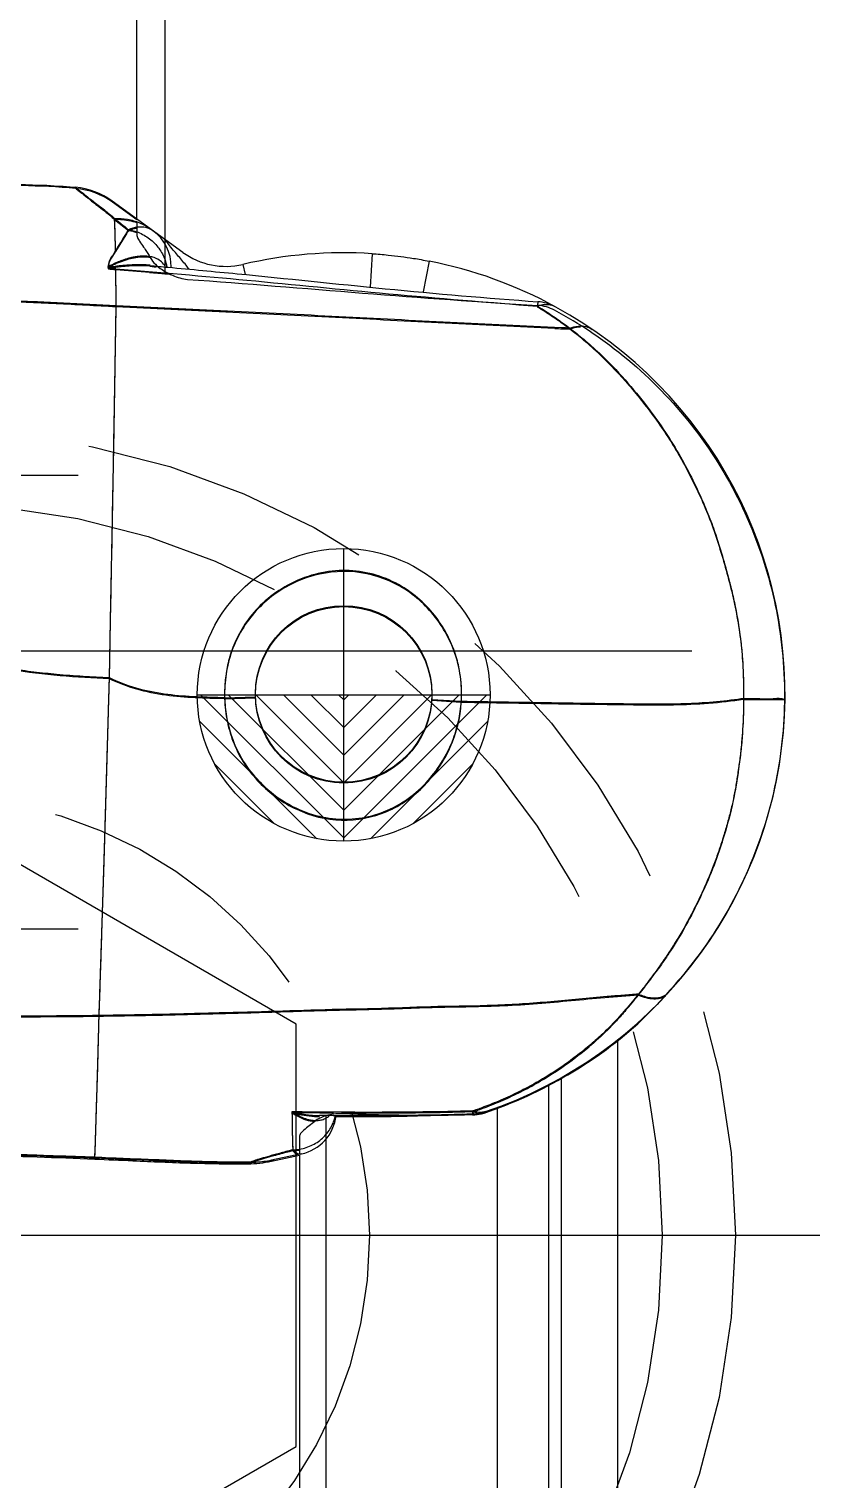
# Model space of a CAD drawing. Header units: millimetres. Extents: x 23075 to 24509, y -21593 to -20579.
# Drawn here: x 23839.82 to 23845.17, y -20799.55 to -20789.64 of the extents above; entities that cross this region are included whole.
import ezdxf

# ---------------------------------------------------------------- set-up
doc = ezdxf.new("R2010")
doc.units = ezdxf.units.MM
doc.header["$LTSCALE"] = 8
for name, pattern in [('CENTER', [2, 1.25, -0.25, 0.25, -0.25]), ('CENTER2', [1.125, 0.75, -0.125, 0.125, -0.125]), ('HIDDEN', [0.375, 0.25, -0.125])]:
    doc.linetypes.add(name, pattern=pattern)
for name, color, linetype in [('Cav-cor', 30, 'Continuous'), ('CL', 1, 'Continuous'), ('PIN', 5, 'Continuous'), ('PRODUCT', 1, 'Continuous'), ('SCREW', 52, 'HIDDEN'), ('SLIDE', 6, 'Continuous')]:
    doc.layers.add(name, color=color, linetype=linetype)

# ---------------------------------------------------------------- blocks, each defined once
blk = doc.blocks.new('20100512.182342')
at = {"linetype": 'HIDDEN'}
blk.add_circle((0, 0), 5.5, dxfattribs=at)
at = {"layer": 'SCREW', "linetype": 'CENTER', "ltscale": 5}
blk.add_line((0, -7.0423), (0, 7.0423), dxfattribs=at)
at = {"layer": 'SCREW', "linetype": 'Continuous'}
blk.add_lwpolyline([(-1.4434, 2.5), (-2.8868, 0), (-1.4434, -2.5), (1.4434, -2.5), (2.8868, 0), (1.4434, 2.5)], close=True, dxfattribs=at)
at = {"layer": 'SCREW'}
for radius in [5, 3]:
    blk.add_circle((0, 0), radius, dxfattribs=at)

msp = doc.modelspace()

# ---------------------------------------------------------------- hatches: boundary and pattern name
at = {"layer": 'PIN', "linetype": 'CENTER2'}
h = msp.add_hatch(dxfattribs=at)
h.set_pattern_fill('ANSI31', color=4, scale=1.066667, angle=90, style=0)
h.set_pattern_definition([(135, (24024.74104, -20519.54126), (-0.094280904, -0.094280904), [])])
h.paths.add_polyline_path([(23841.9705, -20794.1866), (23840.9705, -20794.1866, 0.414214), (23841.9705, -20795.1866)])
h = msp.add_hatch(dxfattribs=at)
h.set_pattern_fill('ANSI31', color=4, scale=1.066667, angle=90, style=0)
h.set_pattern_definition([(45, (23659.19994, -20519.54126), (0.094280904, -0.094280904), [])])
h.paths.add_polyline_path([(23841.9705, -20794.1866), (23842.9705, -20794.1866, -0.414214), (23841.9705, -20795.1866)])

# ---------------------------------------------------------------- linework, layer by layer
at = {"layer": 'Cav-cor', "color": 241}
for p, q in [((23840.5565, -20790.9403), (23840.3913, -20790.8203)), ((23840.406, -20790.9371), (23840.4999, -20791.0139)), ((23840.5565, -20790.9591), (23840.5565, -20791.0392)), ((23840.4716, -20791.0603), (23840.412, -20791.1566)), ((23840.4866, -20791.0357), (23840.4716, -20791.0603)), ((23840.6447, -20791.3001), (23840.7272, -20791.307)), ((23840.6485, -20791.2569), (23840.6449, -20791.2567)), ((23840.6485, -20791.2569), (23840.6907, -20791.264)), ((23840.7272, -20791.307), (23840.7481, -20791.3088)), ((23840.7295, -20791.2808), (23840.7495, -20791.2926)), ((23840.7481, -20791.3088), (23840.7918, -20791.3125)), ((23841.1572, -20794.2131), (23841.3678, -20794.2061)), ((23842.7739, -20794.239), (23842.5722, -20794.226)), ((23841.8066, -20797.0448), (23841.6172, -20797.0431)), ((23841.8064, -20797.0686), (23841.8064, -20797.0686)), ((23841.8506, -20797.0452), (23841.8066, -20797.0448)), ((23841.8505, -20797.0631), (23841.8489, -20797.0636)), ((23841.9006, -20797.0456), (23841.8506, -20797.0452)), ((23842.8532, -20797.0369), (23842.8541, -20797.0536)), ((23841.6689, -20797.2062), (23841.6689, -20797.3199)), ((23841.4771, -20797.3738), (23841.6689, -20797.3331))]:
    msp.add_line(p, q, dxfattribs=at)
msp.add_circle((23841.9705, -20794.1866), 0.603, dxfattribs=at)
for centre, radius, start, end in [((23840.0954, -20791.2276), 0.5035, 53.99525, 84.87887), ((23846.2272, -20783.9056), 9.1284, 230.1092, 230.37933), ((23827.6252, -20791.3982), 12.789, 1.08243, 2.06602), ((23843.7046, -20792.993), 3.7665, 148.30178, 148.69052), ((23840.4501, -20791.3253), 0.3155, 74.9729, 80.90452), ((23840.4491, -20791.3291), 0.3194, 70.3436, 74.9741), ((23840.6211, -20789.3817), 1.911, 262.26527, 263.77853), ((23835.9235, -20848.2729), 57.1681, 85.26286, 85.49487), ((23840.5756, -20792.1547), 0.9007, 85.58271, 89.04799), ((23841.0069, -20790.8536), 0.5089, 239.61411, 246.25371), ((23843.2781, -20791.8074), 0.2825, 61.92785, 86.4684), ((23842.2383, -20793.2936), 2.0501, 57.34689, 58.96104), ((23841.9673, -20793.7143), 2.5506, 54.84945, 57.32005), ((23842.0208, -20794.162), 2.9517, 56.2601, 61.90419), ((23844.0247, -20777.2136), 14.482, 267.57865, 267.98368), ((23841.6966, -20794.1), 3.0217, 53.90564, 54.86319), ((23841.242, -20794.726), 3.7954, 53.2079, 53.92721), ((23841.7117, -20794.022), 2.9507, 49.99841, 52.32362), ((23841.9382, -20793.7504), 2.5971, 46.609, 49.97523), ((23842.1923, -20794.1843), 1.0356, 180.03187, 181.59346), ((23841.8326, -20794.1793), 0.9432, 356.3707, 359.84837), ((23840.8744, -20793.7663), 3.9735, 323.89349, 324.85357), ((23841.3647, -20794.1228), 3.3673, 321.93812, 323.87797), ((23840.6666, -20793.5503), 4.2702, 319.12976, 320.98385), ((23841.4952, -20794.2274), 3.2001, 321.06296, 321.97158), ((23841.9705, -20794.1866), 3.015, 288.55848, 312.52523), ((23842.4359, -20795.1311), 1.8973, 314.75564, 316.3683), ((23842.0803, -20794.7311), 2.4322, 301.26908, 307.39581), ((23842.0118, -20794.6467), 2.5408, 307.46534, 310.06447), ((23842.0905, -20794.7291), 2.4288, 294.71879, 297.8713), ((23842.1604, -20794.8625), 2.2783, 297.88467, 301.25979), ((23841.9762, -20794.4799), 2.7031, 291.854, 294.71192), ((23842.8404, -20796.7314), 0.3259, 271.91228, 282.63279), ((23841.9179, -20794.3391), 2.8554, 289.12858, 290.76356), ((23842.8721, -20796.8469), 0.2061, 286.33764, 289.72564), ((23841.9136, -20794.328), 2.8673, 290.76504, 291.8845), ((23847.8197, -20797.0511), 6.2017, 182.04875, 182.31969), ((23841.3095, -20796.5866), 0.8049, 270.51976, 282.00048), ((23842.4918, -20801.0369), 3.8314, 106.1322, 106.55577), ((23843.4826, -20804.4546), 7.3899, 105.89735, 106.14916), ((23844.0173, -20806.3256), 9.3358, 105.68517, 105.90804), ((23841.6187, -20796.9907), 0.3114, 270.79593, 279.28096)]:
    msp.add_arc(centre, radius, start, end, dxfattribs=at)
for points, knots in [([(23840.1403, -20790.7261), (23840.0174, -20790.7151), (23839.7707, -20790.7032), (23839.2769, -20790.7047), (23838.9072, -20790.7261), (23838.6608, -20790.7412)], [0, 0, 0, 0, 0.249998, 0.500005, 1, 1, 1, 1]), ([(23840.1403, -20790.7261), (23840.1474, -20790.7326), (23840.1708, -20790.749), (23840.2032, -20790.7754), (23840.241, -20790.8064), (23840.2801, -20790.8359), (23840.3257, -20790.8701), (23840.3566, -20790.896), (23840.3729, -20790.9095)], [0, 0, 0, 0, 0.096919, 0.28891, 0.423239, 0.591908, 0.785425, 1, 1, 1, 1]), ([(23840.406, -20790.9371), (23840.4189, -20790.9365), (23840.4698, -20790.9367), (23840.5208, -20790.9464), (23840.5565, -20790.9591)], [0, 0, 0, 0, 0.254936, 1, 1, 1, 1]), ([(23840.5288, -20791.0042), (23840.5265, -20791.0049), (23840.5167, -20791.0078), (23840.5071, -20791.0111), (23840.4999, -20791.0139)], [0, 0, 0, 0, 0.241292, 1, 1, 1, 1]), ([(23840.5565, -20791.0392), (23840.5565, -20791.0418), (23840.558, -20791.0545), (23840.5639, -20791.0661), (23840.5688, -20791.0747)], [0, 0, 0, 0, 0.209425, 1, 1, 1, 1]), ([(23840.5688, -20791.0747), (23840.5711, -20791.0787), (23840.5821, -20791.0964), (23840.5944, -20791.1132), (23840.6037, -20791.1265)], [0, 0, 0, 0, 0.218841, 1, 1, 1, 1]), ([(23840.6037, -20791.1265), (23840.6076, -20791.132), (23840.6238, -20791.1554), (23840.6392, -20791.1794), (23840.6496, -20791.1985)], [0, 0, 0, 0, 0.235822, 1, 1, 1, 1]), ([(23840.5641, -20791.1972), (23840.5473, -20791.1993), (23840.5131, -20791.206), (23840.4709, -20791.2188), (23840.4367, -20791.2316), (23840.4105, -20791.2423), (23840.3854, -20791.2552), (23840.3677, -20791.263), (23840.3608, -20791.2693)], [0, 0, 0, 0, 0.233988, 0.480391, 0.608159, 0.73874, 0.870434, 1, 1, 1, 1]), ([(23840.3611, -20791.2681), (23840.3641, -20791.2582), (23840.3658, -20791.2427), (23840.3721, -20791.2228), (23840.3824, -20791.2045), (23840.3975, -20791.1836), (23840.4079, -20791.1657), (23840.412, -20791.1567)], [0, 0, 0, 0, 0.251142, 0.374773, 0.501794, 0.758835, 1, 1, 1, 1]), ([(23840.6496, -20791.1985), (23840.6428, -20791.1972), (23840.6145, -20791.1933), (23840.5856, -20791.1945), (23840.5641, -20791.1972)], [0, 0, 0, 0, 0.241862, 1, 1, 1, 1]), ([(23840.6496, -20791.1985), (23840.6588, -20791.2151), (23840.6825, -20791.2463), (23840.7134, -20791.2698), (23840.7297, -20791.2805)], [0, 0, 0, 0, 0.493684, 1, 1, 1, 1]), ([(23840.3611, -20791.2681), (23840.3608, -20791.2693), (23840.3606, -20791.2722), (23840.3627, -20791.2744), (23840.3639, -20791.2753)], [0, 0, 0, 0, 0.447563, 1, 1, 1, 1]), ([(23840.5905, -20791.2541), (23840.5717, -20791.2538), (23840.5338, -20791.2542), (23840.4864, -20791.2571), (23840.4482, -20791.2607), (23840.4196, -20791.2641), (23840.3956, -20791.2675), (23840.3773, -20791.2708), (23840.3682, -20791.273), (23840.3647, -20791.2754)], [0, 0, 0, 0, 0.247945, 0.499199, 0.625911, 0.753167, 0.880304, 0.94347, 1, 1, 1, 1]), ([(23840.4158, -20791.5353), (23840.4159, -20791.5124), (23840.4157, -20791.4277), (23840.4147, -20791.3431), (23840.414, -20791.2814)], [0, 0, 0, 0, 0.271297, 1, 1, 1, 1]), ([(23840.9039, -20791.3472), (23841.3026, -20791.3757), (23842.0992, -20791.4424), (23842.8966, -20791.501), (23843.2955, -20791.5255)], [0, 0, 0, 0, 0.500003, 1, 1, 1, 1]), ([(23840.4158, -20791.5353), (23840.2791, -20791.5287), (23840.006, -20791.5121), (23839.5959, -20791.4969), (23839.1858, -20791.4939), (23838.9126, -20791.4941), (23838.776, -20791.4936)], [0, 0, 0, 0, 0.250197, 0.500376, 0.750282, 1, 1, 1, 1]), ([(23840.3705, -20794.0768), (23840.3733, -20793.96), (23840.3767, -20793.7269), (23840.3862, -20793.2658), (23840.3961, -20792.7105), (23840.406, -20792.1784), (23840.4119, -20791.7924), (23840.4153, -20791.6173), (23840.4158, -20791.5353)], [0, 0, 0, 0, 0.137923, 0.275085, 0.544388, 0.793332, 0.903235, 1, 1, 1, 1]), ([(23843.4128, -20791.6826), (23843.288, -20791.6773), (23843.0384, -20791.664), (23842.539, -20791.6408), (23842.0397, -20791.6143), (23841.5403, -20791.5883), (23841.1656, -20791.5707), (23840.7908, -20791.5521), (23840.5407, -20791.5417), (23840.4158, -20791.5353)], [0, 0, 0, 0, 0.124926, 0.2499, 0.499825, 0.624809, 0.749833, 0.874906, 1, 1, 1, 1]), ([(23843.5151, -20791.6866), (23843.5213, -20791.6843), (23843.5451, -20791.6763), (23843.5703, -20791.6721), (23843.5887, -20791.6721)], [0, 0, 0, 0, 0.264009, 1, 1, 1, 1]), ([(23843.6603, -20791.7075), (23843.8335, -20791.8232), (23844.1564, -20792.0922), (23844.5447, -20792.5876), (23844.8212, -20793.1533), (23844.974, -20793.7642), (23844.9966, -20794.3935), (23844.8881, -20795.0138), (23844.6532, -20795.5977), (23844.4184, -20795.9464), (23844.2845, -20796.106)], [0, 0, 0, 0, 0.124988, 0.249968, 0.374965, 0.499978, 0.624993, 0.750006, 0.875006, 1, 1, 1, 1]), ([(23843.7223, -20791.8632), (23843.7915, -20791.9287), (23843.8913, -20792.0348), (23844.0161, -20792.1872), (23844.109, -20792.3104), (23844.1977, -20792.4409), (23844.2796, -20792.5791), (23844.3556, -20792.7235), (23844.4262, -20792.8734), (23844.4891, -20793.0291), (23844.5423, -20793.1906), (23844.5894, -20793.3557), (23844.633, -20793.5233), (23844.6661, -20793.6944), (23844.6897, -20793.8676), (23844.7014, -20794.0426), (23844.7028, -20794.1596), (23844.7029, -20794.2181)], [0, 0, 0, 0, 0.109055, 0.166407, 0.225409, 0.285671, 0.346903, 0.409153, 0.472393, 0.536454, 0.601266, 0.66686, 0.733009, 0.799427, 0.866155, 0.93303, 1, 1, 1, 1]), ([(23842.7758, -20794.1818), (23842.7759, -20794.1279), (23842.7663, -20794.0198), (23842.706, -20793.8124), (23842.5586, -20793.5806), (23842.2913, -20793.3869), (23841.9659, -20793.3202), (23841.643, -20793.393), (23841.3717, -20793.5812), (23841.2238, -20793.8146), (23841.1656, -20794.0227), (23841.1567, -20794.1309), (23841.1568, -20794.1848)], [0, 0, 0, 0, 0.062721, 0.125382, 0.250044, 0.37465, 0.499609, 0.624667, 0.749677, 0.874514, 0.937231, 1, 1, 1, 1]), ([(23840.3705, -20794.0768), (23840.258, -20794.072), (23840.0331, -20794.0601), (23839.8095, -20794.0324), (23839.6981, -20794.0166)], [0, 0, 0, 0, 0.500078, 1, 1, 1, 1]), ([(23840.3, -20796.3848), (23840.3052, -20796.2249), (23840.3172, -20795.878), (23840.3339, -20795.3239), (23840.3491, -20794.8226), (23840.3608, -20794.4001), (23840.3678, -20794.1849), (23840.3705, -20794.0768)], [0, 0, 0, 0, 0.2079, 0.450962, 0.720173, 0.859554, 1, 1, 1, 1]), ([(23841.1572, -20794.2131), (23841.0229, -20794.2099), (23840.7551, -20794.2054), (23840.4898, -20794.1368), (23840.3705, -20794.0768)], [0, 0, 0, 0, 0.50144, 1, 1, 1, 1]), ([(23841.1572, -20794.2131), (23841.1588, -20794.2658), (23841.1715, -20794.3712), (23841.2312, -20794.574), (23841.3508, -20794.7547), (23841.5108, -20794.8927), (23841.6925, -20795.0004), (23841.955, -20795.0669), (23842.2212, -20795.0142), (23842.4057, -20794.9118), (23842.526, -20794.8086), (23842.6253, -20794.6852), (23842.7282, -20794.5012), (23842.7671, -20794.3439), (23842.7739, -20794.239)], [0, 0, 0, 0, 0.06277, 0.125492, 0.250352, 0.313044, 0.375704, 0.500513, 0.625282, 0.687756, 0.750097, 0.812505, 0.875063, 1, 1, 1, 1]), ([(23844.7029, -20794.2181), (23844.5443, -20794.2434), (23844.3026, -20794.2584), (23843.9812, -20794.2571), (23843.7398, -20794.2537), (23843.4983, -20794.2504), (23843.1764, -20794.2451), (23842.9349, -20794.2414), (23842.7739, -20794.239)], [0, 0, 0, 0, 0.249627, 0.374585, 0.499621, 0.624711, 0.749816, 1, 1, 1, 1]), ([(23844.7029, -20794.2181), (23844.7023, -20794.297), (23844.6982, -20794.4152), (23844.6848, -20794.5721), (23844.6639, -20794.7268), (23844.634, -20794.9175), (23844.5843, -20795.1022), (23844.5383, -20795.2454), (23844.4895, -20795.3837), (23844.3911, -20795.6136), (23844.2898, -20795.8019), (23844.2137, -20795.9202)], [0, 0, 0, 0, 0.131849, 0.197602, 0.263124, 0.392653, 0.519852, 0.582353, 0.643962, 0.765008, 1, 1, 1, 1]), ([(23844.7029, -20794.2181), (23844.764, -20794.2186), (23844.8459, -20794.2194), (23844.9387, -20794.2188), (23844.9704, -20794.2187), (23844.9813, -20794.2181)], [0, 0, 0, 0, 0.658277, 0.882327, 1, 1, 1, 1]), ([(23844.2137, -20795.9202), (23844.2064, -20795.9316), (23844.177, -20795.9766), (23844.1466, -20796.0209), (23844.1235, -20796.0538)], [0, 0, 0, 0, 0.252776, 1, 1, 1, 1]), ([(23843.9843, -20796.2385), (23843.9076, -20796.2445), (23843.7541, -20796.2564), (23843.4478, -20796.2858), (23843.0646, -20796.3193), (23842.6801, -20796.3206), (23842.3731, -20796.332), (23842.1429, -20796.3395), (23841.9125, -20796.3436), (23841.6822, -20796.3502), (23841.4519, -20796.3582), (23841.2215, -20796.3646), (23840.9911, -20796.3707), (23840.684, -20796.379), (23840.4536, -20796.3821), (23840.3, -20796.3848)], [0, 0, 0, 0, 0.062596, 0.125193, 0.250329, 0.375276, 0.437738, 0.500197, 0.562655, 0.625126, 0.687611, 0.750099, 0.812585, 0.875063, 1, 1, 1, 1]), ([(23843.9844, -20796.2386), (23844.0173, -20796.2527), (23844.0797, -20796.2712), (23844.1471, -20796.2589), (23844.1706, -20796.2436)], [0, 0, 0, 0, 0.560888, 1, 1, 1, 1]), ([(23843.8957, -20796.3445), (23843.8886, -20796.3527), (23843.8603, -20796.3851), (23843.8314, -20796.417), (23843.8091, -20796.4402)], [0, 0, 0, 0, 0.252177, 1, 1, 1, 1]), ([(23840.3, -20796.3848), (23840.2027, -20796.3864), (23840.0081, -20796.3876), (23839.6187, -20796.3915), (23839.3267, -20796.396), (23839.132, -20796.3977)], [0, 0, 0, 0, 0.249904, 0.499868, 1, 1, 1, 1]), ([(23840.2704, -20797.3531), (23840.2726, -20797.3155), (23840.2759, -20797.2074), (23840.2825, -20797.0052), (23840.2909, -20796.72), (23840.2964, -20796.5053), (23840.3, -20796.3848)], [0, 0, 0, 0, 0.116606, 0.335023, 0.626595, 1, 1, 1, 1]), ([(23841.6172, -20797.0431), (23841.6329, -20797.0471), (23841.695, -20797.0614), (23841.7589, -20797.0684), (23841.8064, -20797.0686)], [0, 0, 0, 0, 0.25465, 1, 1, 1, 1]), ([(23841.6172, -20797.0431), (23841.6299, -20797.0515), (23841.6773, -20797.0806), (23841.7322, -20797.1001), (23841.7727, -20797.102)], [0, 0, 0, 0, 0.274389, 1, 1, 1, 1]), ([(23841.6172, -20797.0431), (23841.6177, -20797.0643), (23841.6189, -20797.1409), (23841.6199, -20797.2175), (23841.6219, -20797.2728)], [0, 0, 0, 0, 0.277218, 1, 1, 1, 1]), ([(23842.8536, -20797.0368), (23842.704, -20797.0417), (23842.4048, -20797.046), (23842.1056, -20797.0467), (23841.956, -20797.0459)], [0, 0, 0, 0, 0.499991, 1, 1, 1, 1]), ([(23842.8513, -20797.0571), (23842.7021, -20797.0619), (23842.4036, -20797.0629), (23842.1051, -20797.0558), (23841.956, -20797.0496)], [0, 0, 0, 0, 0.499999, 1, 1, 1, 1]), ([(23841.7727, -20797.102), (23841.7485, -20797.1225), (23841.7137, -20797.1473), (23841.6775, -20797.1813), (23841.6689, -20797.1988), (23841.6689, -20797.2062)], [0, 0, 0, 0, 0.635671, 0.85178, 1, 1, 1, 1]), ([(23840.2695, -20797.3595), (23840.3568, -20797.3633), (23840.5749, -20797.3721), (23840.9238, -20797.3893), (23841.1858, -20797.3926), (23841.3168, -20797.3914)], [0, 0, 0, 0, 0.250001, 0.625006, 1, 1, 1, 1]), ([(23841.4, -20797.3643), (23841.3944, -20797.366), (23841.3756, -20797.3717), (23841.3568, -20797.3776), (23841.3439, -20797.3823)], [0, 0, 0, 0, 0.300659, 1, 1, 1, 1]), ([(23841.623, -20797.3021), (23841.6117, -20797.3051), (23841.5684, -20797.3167), (23841.5252, -20797.3285), (23841.4933, -20797.3375)], [0, 0, 0, 0, 0.26143, 1, 1, 1, 1]), ([(23841.623, -20797.3021), (23841.6258, -20797.3054), (23841.6357, -20797.3166), (23841.6483, -20797.3259), (23841.6585, -20797.3292)], [0, 0, 0, 0, 0.28913, 1, 1, 1, 1])]:
    msp.add_open_spline(points, degree=3, knots=knots, dxfattribs=at)
for points in [[(23840.5565, -20790.998), (23840.5472, -20790.9995), (23840.5379, -20791.0017), (23840.5288, -20791.0042)], [(23840.802, -20791.3195), (23840.8342, -20791.3336), (23840.8688, -20791.3447), (23840.9039, -20791.3472)], [(23844.2845, -20796.106), (23844.2098, -20796.195), (23844.1328, -20796.2823), (23844.0509, -20796.3648)], [(23844.0509, -20796.3648), (23844.0104, -20796.4056), (23843.9686, -20796.4451), (23843.9249, -20796.4824)], [(23843.7718, -20796.4784), (23843.732, -20796.5178), (23843.6901, -20796.5552), (23843.6472, -20796.5912)], [(23841.8489, -20797.0636), (23841.835, -20797.0677), (23841.8212, -20797.0727), (23841.8082, -20797.0791)], [(23841.956, -20797.0496), (23841.9206, -20797.0481), (23841.8845, -20797.0532), (23841.8505, -20797.0631)], [(23842.8832, -20797.0455), (23842.873, -20797.0437), (23842.8629, -20797.0408), (23842.8532, -20797.0369)], [(23842.9117, -20797.0494), (23842.9179, -20797.048), (23842.924, -20797.0465), (23842.93, -20797.0447)], [(23841.8082, -20797.0791), (23841.7955, -20797.0853), (23841.7834, -20797.0929), (23841.7727, -20797.102)], [(23839.4836, -20797.3326), (23839.7457, -20797.3386), (23840.0076, -20797.3483), (23840.2695, -20797.3595)]]:
    msp.add_open_spline(points, degree=3, dxfattribs=at)
at = {"layer": 'CL', "color": 6, "linetype": 'CENTER', "ltscale": 0.5}
msp.add_line((23831.3499, -20793.8851), (23846.9631, -20793.8851), dxfattribs=at)
at = {"layer": 'PIN', "color": 211, "linetype": 'CENTER2'}
for p, q in [((23835.3565, -20792.6851), (23840.1565, -20792.6851)), ((23835.3565, -20795.7851), (23840.1565, -20795.7851))]:
    msp.add_line(p, q, dxfattribs=at)
at = {"layer": 'PIN', "color": 4, "linetype": 'CENTER2'}
for p, q in [((23841.9705, -20795.1866), (23841.9705, -20793.1866)), ((23841.9705, -20795.1866), (23841.9705, -20793.1866)), ((23840.9705, -20794.1866), (23842.9705, -20794.1866))]:
    msp.add_line(p, q, dxfattribs=at)
at = {"layer": 'PIN', "color": 4}
msp.add_circle((23841.9705, -20794.1866), 1, dxfattribs=at)
at = {"layer": 'PRODUCT'}
for p, q in [((23840.871, -20791.1625), (23840.3885, -20790.812)), ((23842.1661, -20791.1716), (23842.1513, -20791.4004)), ((23842.5541, -20791.2223), (23842.5126, -20791.4329)), ((23840.648, -20791.2506), (23840.6456, -20791.2504)), ((23841.2812, -20791.2451), (23841.2975, -20791.3143)), ((23841.1572, -20794.2068), (23841.3678, -20794.1997)), ((23842.7739, -20794.2327), (23842.5722, -20794.2197)), ((23841.8064, -20797.0623), (23841.8064, -20797.0623)), ((23843.0281, -20797.0037), (23843.0282, -20797.0037)), ((23840.2697, -20797.3543), (23840.2704, -20797.3468)), ((23840.2697, -20797.3542), (23840.2697, -20797.3543)), ((23841.6814, -20797.3241), (23841.4763, -20797.3677)), ((23841.3163, -20797.3852), (23841.3163, -20797.3852))]:
    msp.add_line(p, q, dxfattribs=at)
msp.add_circle((23841.9705, -20794.1803), 0.603, dxfattribs=at)
for centre, radius, start, end in [((23840.0932, -20791.2185), 0.5025, 54, 84.78835), ((23840.4906, -20791.2588), 0.3015, 358.96734, 54.00001), ((23841.1663, -20790.7559), 0.5025, 234, 283.21556), ((23841.9705, -20794.1803), 3.015, 86.27972, 103.21556), ((23841.9705, -20794.1803), 3.015, 61.3489, 78.83785), ((23841.9705, -20794.1803), 3.015, 288.75617, 61.27746), ((23841.6187, -20797.0292), 0.3015, 282, 353.50245)]:
    msp.add_arc(centre, radius, start, end, dxfattribs=at)
for points, start_tangent, end_tangent in [([(23838.6645, -20790.7332), (23838.9204, -20790.7181), (23839.2757, -20790.7018), (23839.6499, -20790.6972), (23840.0411, -20790.7102), (23840.1388, -20790.7181)], (0.998179, 0.060316), (0.99587, -0.090796)), ([(23840.1388, -20790.7181), (23840.1416, -20790.721), (23840.1545, -20790.7311), (23840.1773, -20790.7485), (23840.2034, -20790.7693), (23840.2329, -20790.7934), (23840.2668, -20790.8195), (23840.3016, -20790.8458), (23840.3357, -20790.8725)], (-0.954046, -0.299661), (0.777869, -0.628427)), ([(23840.3357, -20790.8725), (23840.3374, -20790.8738)], (0.777869, -0.628427), (0.776879, -0.62965)), ([(23840.3374, -20790.8738), (23840.3701, -20790.9009), (23840.406, -20790.9308)], (0.776879, -0.62965), (0.770269, -0.637719)), ([(23840.406, -20790.9308), (23840.4938, -20790.9364), (23840.5762, -20790.9604), (23840.65, -20791.0019)], (0.999138, 0.041502), (0.809021, -0.58778)), ([(23840.406, -20790.9308), (23840.4374, -20790.9566), (23840.4691, -20790.9822), (23840.4999, -20791.0076)], (0.770446, -0.637505), (0.769535, -0.638605)), ([(23840.412, -20791.1502), (23840.4119, -20791.1433), (23840.4096, -20791.0467), (23840.4071, -20790.9655), (23840.406, -20790.9308)], (-0.019717, 0.999806), (-0.033697, 0.999432)), ([(23840.4999, -20791.0076), (23840.4866, -20791.0293), (23840.4716, -20791.054), (23840.4543, -20791.0821), (23840.4344, -20791.114), (23840.412, -20791.1502)], (-0.525901, -0.850546), (-0.518781, -0.854907)), ([(23840.6196, -20790.9933), (23840.5623, -20790.9911), (23840.4999, -20791.0076)], (-0.975026, 0.222091), (-0.932027, -0.36239)), ([(23840.4999, -20791.0075), (23840.5864, -20791.0345), (23840.6624, -20791.0848), (23840.7208, -20791.1538), (23840.7565, -20791.2353), (23840.7621, -20791.261)], (0.987452, -0.157917), (0.170274, -0.985397)), ([(23840.6678, -20791.0149), (23840.6196, -20790.9933)], (-0.809001, 0.587807), (-0.975026, 0.222091)), ([(23840.8058, -20791.1465), (23840.7756, -20791.1097), (23840.7465, -20791.072)], (-0.642025, 0.766683), (-0.599618, 0.800287)), ([(23840.7096, -20791.2151), (23840.6754, -20791.1988), (23840.642, -20791.1909), (23840.6107, -20791.1883), (23840.5812, -20791.1892), (23840.5532, -20791.1924), (23840.5268, -20791.1974), (23840.5022, -20791.2034), (23840.4797, -20791.2101), (23840.4589, -20791.2171), (23840.4396, -20791.2243), (23840.4217, -20791.2317), (23840.4049, -20791.239), (23840.3893, -20791.2467), (23840.3748, -20791.2535), (23840.3608, -20791.2629)], (-0.838576, 0.544785), (-0.73415, -0.678988)), ([(23840.3611, -20791.2616), (23840.3707, -20791.2215), (23840.3917, -20791.1851), (23840.412, -20791.1504)], (0.296317, 0.95509), (0.414101, 0.910231)), ([(23840.751, -20791.2597), (23840.7396, -20791.2423), (23840.7096, -20791.2151)], (-0.470123, 0.882601), (-0.838576, 0.544785)), ([(23840.9135, -20791.2763), (23840.894, -20791.2507), (23840.865, -20791.2157), (23840.8354, -20791.1813), (23840.8058, -20791.1465)], (-0.58411, 0.811675), (-0.642025, 0.766683)), ([(23842.1661, -20791.1716), (23842.2748, -20791.1811), (23842.4469, -20791.2035), (23842.5544, -20791.2224)], (0.997883, -0.06504), (0.981081, -0.193597)), ([(23840.3611, -20791.2616), (23840.3611, -20791.2654), (23840.3639, -20791.269)], (-0.197659, -0.980271), (0.771722, -0.635961)), ([(23840.414, -20791.2751), (23840.3974, -20791.2733), (23840.3808, -20791.2712), (23840.3639, -20791.269)], (-0.994237, 0.107206), (-0.991066, 0.133376)), ([(23840.6456, -20791.2504), (23840.6315, -20791.2494), (23840.5933, -20791.2479), (23840.5581, -20791.2477), (23840.5259, -20791.2487), (23840.4964, -20791.2503), (23840.4691, -20791.2524), (23840.4437, -20791.255), (23840.42, -20791.2578), (23840.3984, -20791.2609), (23840.3788, -20791.2643), (23840.3647, -20791.2691)], (-0.996896, 0.078724), (-0.825791, -0.563977)), ([(23840.414, -20791.2751), (23841.3095, -20791.3526), (23842.2759, -20791.4451), (23843.2948, -20791.5305)], (0.996911, -0.078535), (0.996801, -0.07993)), ([(23840.4158, -20791.529), (23840.4157, -20791.4542), (23840.4151, -20791.3835), (23840.4146, -20791.3278), (23840.414, -20791.2751)], (0.006505, 0.999979), (-0.011639, 0.999932)), ([(23840.6454, -20791.2529), (23840.7716, -20791.2644)], (0.995927, -0.090158), (0.995848, -0.091029)), ([(23840.7716, -20791.2644), (23841.2428, -20791.3088), (23842.2539, -20791.4108), (23843.2969, -20791.5001)], (0.995848, -0.091029), (0.997371, -0.072467)), ([(23840.4158, -20791.529), (23840.2366, -20791.5196), (23840.0575, -20791.51), (23839.8783, -20791.5016), (23839.6991, -20791.4952), (23839.3407, -20791.489), (23838.9825, -20791.4877), (23838.776, -20791.4873)], (-0.99881, 0.048763), (-0.999992, 0.004048)), ([(23843.2969, -20791.5009), (23843.2967, -20791.5023), (23843.2966, -20791.504), (23843.2948, -20791.5303)], (-0.998899, 0.046909), (-0.074255, -0.997239)), ([(23843.3571, -20791.5107), (23843.2969, -20791.5)], (-0.961673, 0.2742), (-0.997244, 0.074197)), ([(23843.3395, -20791.5207), (23843.3028, -20791.5278)], (-0.996177, -0.08736), (-0.959543, -0.281563)), ([(23843.4194, -20791.5363), (23843.3817, -20791.5227), (23843.3395, -20791.5207)], (-0.87696, 0.480563), (-0.996177, -0.08736)), ([(23843.4194, -20791.5363), (23843.3571, -20791.5107)], (-0.876962, 0.480559), (-0.961673, 0.2742)), ([(23840.3705, -20794.0705), (23840.3729, -20793.9523), (23840.3749, -20793.8361), (23840.377, -20793.72), (23840.3793, -20793.6037), (23840.3838, -20793.3714), (23840.3881, -20793.1407), (23840.3923, -20792.9122), (23840.3965, -20792.687), (23840.4004, -20792.4669), (23840.4043, -20792.2553), (23840.4077, -20792.0543), (23840.4108, -20791.8646), (23840.4137, -20791.6894), (23840.415, -20791.608), (23840.4158, -20791.529)], (0.024548, 0.999699), (0.006, 0.999982)), ([(23843.5151, -20791.6803), (23843.4581, -20791.6782), (23843.078, -20791.6601), (23842.6978, -20791.6417), (23842.3176, -20791.6223), (23841.9375, -20791.6027), (23841.5573, -20791.5831), (23841.1769, -20791.5648), (23840.9867, -20791.5555), (23840.7964, -20791.5465), (23840.6061, -20791.538), (23840.4158, -20791.529)], (-0.999397, 0.034729), (-0.998716, 0.050665)), ([(23843.3028, -20791.5278), (23843.2948, -20791.5303)], (-0.959543, -0.281563), (-0.947909, -0.318541)), ([(23843.295, -20791.5305), (23843.3364, -20791.5561), (23843.374, -20791.5805), (23843.4079, -20791.6033)], (0.85697, -0.515366), (0.825412, -0.564531)), ([(23843.4079, -20791.6033), (23843.4385, -20791.6245), (23843.4663, -20791.6443), (23843.4917, -20791.6629), (23843.5151, -20791.6803)], (0.825412, -0.564531), (0.800893, -0.598808)), ([(23843.5151, -20791.6803), (23843.5717, -20791.6666), (23843.6238, -20791.6695), (23843.6682, -20791.6887)], (0.935958, 0.352112), (0.826389, -0.5631)), ([(23843.5151, -20791.6803), (23843.6102, -20791.7569)], (0.791331, -0.611388), (0.765046, -0.643975)), ([(23843.6102, -20791.7569), (23843.7174, -20791.8522), (23843.8929, -20792.0343), (23844.0434, -20792.2176), (23844.1689, -20792.3933), (23844.2715, -20792.561), (23844.3556, -20792.72), (23844.4238, -20792.8656), (23844.4787, -20793.0002), (23844.5226, -20793.1255), (23844.5575, -20793.2391), (23844.5875, -20793.3451), (23844.6146, -20793.4479), (23844.6395, -20793.5548), (23844.6626, -20793.677), (23844.6815, -20793.8063), (23844.6934, -20793.9243), (23844.6995, -20794.0278), (23844.7021, -20794.1226), (23844.7029, -20794.2118)], (0.765046, -0.643975), (0.001809, -0.999998)), ([(23842.7758, -20794.1755), (23842.7704, -20794.0762), (23842.7514, -20793.9695), (23842.7144, -20793.8552), (23842.6546, -20793.7352), (23842.5656, -20793.6128), (23842.4414, -20793.4961), (23842.2815, -20793.4017), (23842.1021, -20793.348), (23841.9155, -20793.3392), (23841.727, -20793.377), (23841.5469, -20793.4612), (23841.4003, -20793.5769), (23841.2961, -20793.7039), (23841.2266, -20793.8319), (23841.1842, -20793.9554), (23841.1628, -20794.0712), (23841.1568, -20794.1785)], (0.002339, 0.999997), (0.000431, -1)), ([(23840.3705, -20794.0705), (23840.1899, -20794.0614), (23840.0096, -20794.0477), (23839.8536, -20794.0309), (23839.6981, -20794.0103)], (-0.999099, 0.042434), (-0.990057, 0.14067)), ([(23840.3, -20796.3785), (23840.305, -20796.2274), (23840.3104, -20796.0664), (23840.316, -20795.8987), (23840.3215, -20795.7203), (23840.3273, -20795.5329), (23840.3333, -20795.3377), (23840.3394, -20795.1355), (23840.3456, -20794.9276), (23840.3518, -20794.7164), (23840.358, -20794.5022), (23840.361, -20794.3947), (23840.3642, -20794.2865), (23840.3675, -20794.1776), (23840.3705, -20794.0705)], (0.03248, 0.999472), (0.024547, 0.999699)), ([(23841.1572, -20794.2068), (23841.1359, -20794.2063), (23840.9396, -20794.1996), (23840.7445, -20794.1815), (23840.5531, -20794.1413), (23840.3705, -20794.0705)], (-0.99972, 0.023656), (-0.893043, 0.449971)), ([(23841.1568, -20794.1785), (23841.1569, -20794.1927), (23841.1572, -20794.2068)], (0.000419, -1), (0.027671, -0.999617)), ([(23842.7739, -20794.2327), (23842.7752, -20794.2044), (23842.7758, -20794.1755)], (0.062877, 0.998021), (0.002208, 0.999998)), ([(23841.1572, -20794.2068), (23841.1701, -20794.3338), (23841.2056, -20794.4736), (23841.2729, -20794.6197), (23841.3816, -20794.7661), (23841.5353, -20794.8978), (23841.7131, -20794.9893), (23841.895, -20795.0326), (23842.0737, -20795.0302), (23842.2479, -20794.9843), (23842.4111, -20794.8951), (23842.5468, -20794.7728), (23842.6457, -20794.6388), (23842.7134, -20794.5028), (23842.7552, -20794.3656), (23842.7739, -20794.2327)], (0.031282, -0.999511), (0.064915, 0.997891)), ([(23844.7029, -20794.2118), (23844.6637, -20794.2177), (23844.2734, -20794.2488), (23843.8815, -20794.2492), (23843.4893, -20794.2438), (23843.0971, -20794.2376), (23842.9355, -20794.2351), (23842.7739, -20794.2327)], (-0.987425, -0.158086), (-0.999892, 0.01472)), ([(23844.7029, -20794.2118), (23844.7019, -20794.2814), (23844.6994, -20794.3577), (23844.6946, -20794.4413), (23844.6871, -20794.534), (23844.6758, -20794.6312), (23844.6623, -20794.7261), (23844.6483, -20794.8144), (23844.6326, -20794.8981), (23844.6132, -20794.9833), (23844.5896, -20795.0721), (23844.5626, -20795.1627), (23844.5325, -20795.2544), (23844.4994, -20795.3467), (23844.4621, -20795.4396), (23844.4197, -20795.5354), (23844.3719, -20795.6352), (23844.3199, -20795.735), (23844.2658, -20795.8298), (23844.214, -20795.9134), (23844.1666, -20795.9851), (23844.1237, -20796.0471), (23844.0849, -20796.1013), (23844.0492, -20796.1493), (23844.016, -20796.1924), (23843.9843, -20796.2322)], (-0.007991, -0.999968), (-0.628707, -0.777643)), ([(23844.7029, -20794.2117), (23844.8123, -20794.2125), (23844.9037, -20794.2127), (23844.9642, -20794.2123), (23844.9853, -20794.2112)], (0.999955, -0.009534), (0.010449, 0.999945)), ([(23843.9843, -20796.2322), (23843.8774, -20796.2406), (23843.7704, -20796.2494), (23843.5779, -20796.2669), (23843.3854, -20796.2844), (23843.1927, -20796.2992), (23842.9999, -20796.3093), (23842.6142, -20796.3178), (23842.2286, -20796.3303), (23841.843, -20796.3394), (23841.4573, -20796.3515), (23841.0715, -20796.3622), (23840.8786, -20796.3674), (23840.6858, -20796.3719), (23840.4929, -20796.3753), (23840.3, -20796.3785)], (-0.99695, -0.078039), (-0.999847, -0.017471)), ([(23843.9844, -20796.2322), (23843.8958, -20796.338), (23843.8094, -20796.4337), (23843.7296, -20796.5125), (23843.6477, -20796.5844), (23843.5581, -20796.6565), (23843.4559, -20796.7304), (23843.3464, -20796.8014)], (-0.629589, -0.776928), (-0.853762, -0.520663)), ([(23843.9844, -20796.2322), (23844.0669, -20796.2557), (23844.1381, -20796.2519), (23844.1898, -20796.2211)], (0.919096, -0.394034), (0.676891, 0.736083)), ([(23840.3, -20796.3785), (23840.1211, -20796.3806), (23839.9422, -20796.382), (23839.7632, -20796.3838), (23839.5842, -20796.3861), (23839.4052, -20796.3885), (23839.2261, -20796.3905), (23839.132, -20796.3913)], (-0.999858, -0.016857), (-0.999969, -0.007823)), ([(23840.2704, -20797.3468), (23840.2716, -20797.3243), (23840.2731, -20797.2857), (23840.2749, -20797.2339), (23840.277, -20797.1705), (23840.2792, -20797.0992), (23840.2816, -20797.0224), (23840.2842, -20796.9361), (23840.287, -20796.8432), (23840.29, -20796.7401), (23840.2931, -20796.6299), (23840.2964, -20796.5086), (23840.2981, -20796.4442), (23840.3, -20796.3785)], (0.055675, 0.998449), (0.030257, 0.999542)), ([(23843.3438, -20796.803), (23843.2269, -20796.8694), (23843.1069, -20796.9287), (23842.9828, -20796.9822)], (-0.854466, -0.519507), (-0.927895, -0.372842)), ([(23843.3464, -20796.8014), (23843.3438, -20796.803)], (-0.853762, -0.520663), (-0.854466, -0.519507)), ([(23842.8536, -20797.0305), (23842.5113, -20797.0376), (23842.1949, -20797.0401), (23841.9006, -20797.0392), (23841.6172, -20797.0368)], (-0.99947, -0.032549), (-0.999952, 0.0098)), ([(23841.6172, -20797.0368), (23841.6177, -20797.0595), (23841.618, -20797.0819), (23841.6184, -20797.1044), (23841.6187, -20797.1279), (23841.619, -20797.1529), (23841.6194, -20797.1794), (23841.62, -20797.2075), (23841.6209, -20797.2367), (23841.6219, -20797.2665), (23841.623, -20797.2958)], (0.023019, -0.999735), (0.04105, -0.999157)), ([(23841.6172, -20797.0368), (23841.6298, -20797.045), (23841.6444, -20797.0538), (23841.6608, -20797.0627), (23841.6789, -20797.0714), (23841.6985, -20797.0795), (23841.7193, -20797.0864), (23841.7414, -20797.0918), (23841.7647, -20797.0952), (23841.7897, -20797.0957), (23841.8162, -20797.0921), (23841.8442, -20797.0825)], (0.834231, -0.551415), (0.900617, 0.434614)), ([(23841.6172, -20797.0368), (23841.6368, -20797.0416), (23841.6594, -20797.0465), (23841.6847, -20797.0513), (23841.7125, -20797.0555), (23841.7424, -20797.059), (23841.7743, -20797.0614), (23841.8064, -20797.0623)], (0.96963, -0.244578), (0.999983, -0.005896)), ([(23841.623, -20797.2958), (23841.7152, -20797.2804), (23841.798, -20797.2385), (23841.8637, -20797.174), (23841.9057, -20797.0932), (23841.9139, -20797.0634)], (0.999904, 0.013821), (0.210221, 0.977654)), ([(23842.8545, -20797.0512), (23842.5091, -20797.0597), (23842.0551, -20797.0632), (23841.8064, -20797.0624)], (-0.999275, -0.038078), (-0.999983, 0.005882)), ([(23841.8442, -20797.0825), (23841.8723, -20797.0636)], (0.900617, 0.434614), (0.744857, 0.667224)), ([(23842.7854, -20797.0535), (23842.4301, -20797.0671), (23841.9996, -20797.0709), (23841.9198, -20797.0703)], (-0.998932, -0.046213), (-0.999961, 0.008832)), ([(23842.8532, -20797.0306), (23842.8544, -20797.0508)], (0.048288, -0.998833), (0.948395, 0.31709)), ([(23842.8595, -20797.033), (23842.8532, -20797.0306)], (-0.944464, 0.328615), (-0.930466, 0.366377)), ([(23842.9281, -20797.0035), (23842.8536, -20797.0305)], (-0.935322, -0.353796), (-0.944782, -0.3277)), ([(23842.8545, -20797.051), (23842.8831, -20797.0485)], (0.99926, 0.038476), (0.991063, 0.133393)), ([(23842.9398, -20797.0352), (23842.9124, -20797.0407), (23842.8833, -20797.0392), (23842.8595, -20797.033)], (-0.946825, -0.321749), (-0.944464, 0.328615)), ([(23842.8831, -20797.0485), (23842.9118, -20797.0432), (23842.9398, -20797.0352)], (0.991063, 0.133393), (0.946913, 0.321491)), ([(23842.9828, -20796.9822), (23842.9281, -20797.0035)], (-0.927895, -0.372842), (-0.935322, -0.353796)), ([(23840.2704, -20797.3468), (23840.0949, -20797.3413), (23839.9191, -20797.3354), (23839.7433, -20797.3285), (23839.5673, -20797.3213), (23839.2151, -20797.311), (23838.8627, -20797.3131), (23838.5107, -20797.3292), (23838.1593, -20797.3547), (23837.8083, -20797.3862), (23837.4576, -20797.4206), (23837.1065, -20797.4496), (23836.7552, -20797.472), (23836.5803, -20797.4805), (23836.4065, -20797.4874), (23836.2341, -20797.4931), (23836.0628, -20797.4966)], (-0.999486, 0.032057), (-0.999934, -0.011514)), ([(23840.2697, -20797.3543), (23839.9747, -20797.3425), (23839.6611, -20797.3315), (23839.3748, -20797.3246), (23839.1003, -20797.3239), (23838.8113, -20797.3307), (23838.5041, -20797.3471), (23838.1777, -20797.3723), (23837.8424, -20797.4069), (23837.4917, -20797.4446), (23837.1279, -20797.4776), (23836.7475, -20797.5042), (23836.368, -20797.5308), (23836.0662, -20797.5502)], (-0.999156, 0.041077), (-0.99817, -0.060465)), ([(23841.3163, -20797.385), (23841.0979, -20797.3848), (23840.6399, -20797.3692), (23840.2697, -20797.3542)], (-0.999951, -0.009871), (-0.999136, 0.04155)), ([(23841.3339, -20797.3799), (23841.194, -20797.3801), (23841.0542, -20797.3782), (23840.8568, -20797.3718), (23840.6598, -20797.3638), (23840.4637, -20797.3564), (23840.2704, -20797.3468)], (-0.999964, -0.008453), (-0.998072, 0.062071)), ([(23841.4764, -20797.3677), (23841.3714, -20797.3828), (23841.3162, -20797.3852)], (-0.978148, -0.207912), (-0.999961, -0.008826)), ([(23841.4584, -20797.341), (23841.4272, -20797.35), (23841.4, -20797.358), (23841.3771, -20797.365), (23841.3584, -20797.371), (23841.3439, -20797.376), (23841.3339, -20797.3799)], (-0.961707, -0.274078), (-0.923106, -0.384546)), ([(23841.3339, -20797.3799), (23841.3873, -20797.3786), (23841.4404, -20797.3733), (23841.4929, -20797.3641)], (0.999937, -0.011204), (0.978148, 0.20791)), ([(23841.5321, -20797.3204), (23841.4933, -20797.3312), (23841.4584, -20797.341)], (-0.964059, -0.265688), (-0.961707, -0.274078)), ([(23841.623, -20797.2958), (23841.5751, -20797.3086), (23841.5321, -20797.3204)], (-0.965971, -0.258649), (-0.964059, -0.265688)), ([(23841.623, -20797.2958), (23841.6518, -20797.3202), (23841.6814, -20797.3241)], (0.631802, -0.77513), (0.978176, 0.207776)), ([(23841.3339, -20797.3799), (23841.3204, -20797.3839), (23841.3166, -20797.3852), (23841.3163, -20797.3853)], (-0.960831, -0.277137), (-0.647102, -0.762403))]:
    msp.add_spline(points, degree=3, dxfattribs=dict(at, start_tangent=start_tangent, end_tangent=end_tangent))
at = {"layer": 'SLIDE'}
for p, q in [((23840.5565, -20790.9403), (23840.5565, -20787.3014)), ((23840.7495, -20788.1092), (23840.7495, -20791.2926)), ((23843.8425, -20800.6402), (23843.8425, -20796.55)), ((23843.3724, -20800.7874), (23843.3724, -20796.8558)), ((23843.4589, -20800.6402), (23843.4589, -20796.8086)), ((23841.8489, -20797.0636), (23841.8489, -20800.0848)), ((23843.0214, -20800.7074), (23843.0214, -20797.0125)), ((23841.6689, -20797.3331), (23841.6689, -20800.652))]:
    msp.add_line(p, q, dxfattribs=at)

# ---------------------------------------------------------------- block references
at = {"linetype": 'Continuous', "rotation": -90.00000000000001}
msp.add_blockref('20100512.182342', (23839.147, -20797.8798), dxfattribs=at)

doc.saveas('drawing.dxf')
